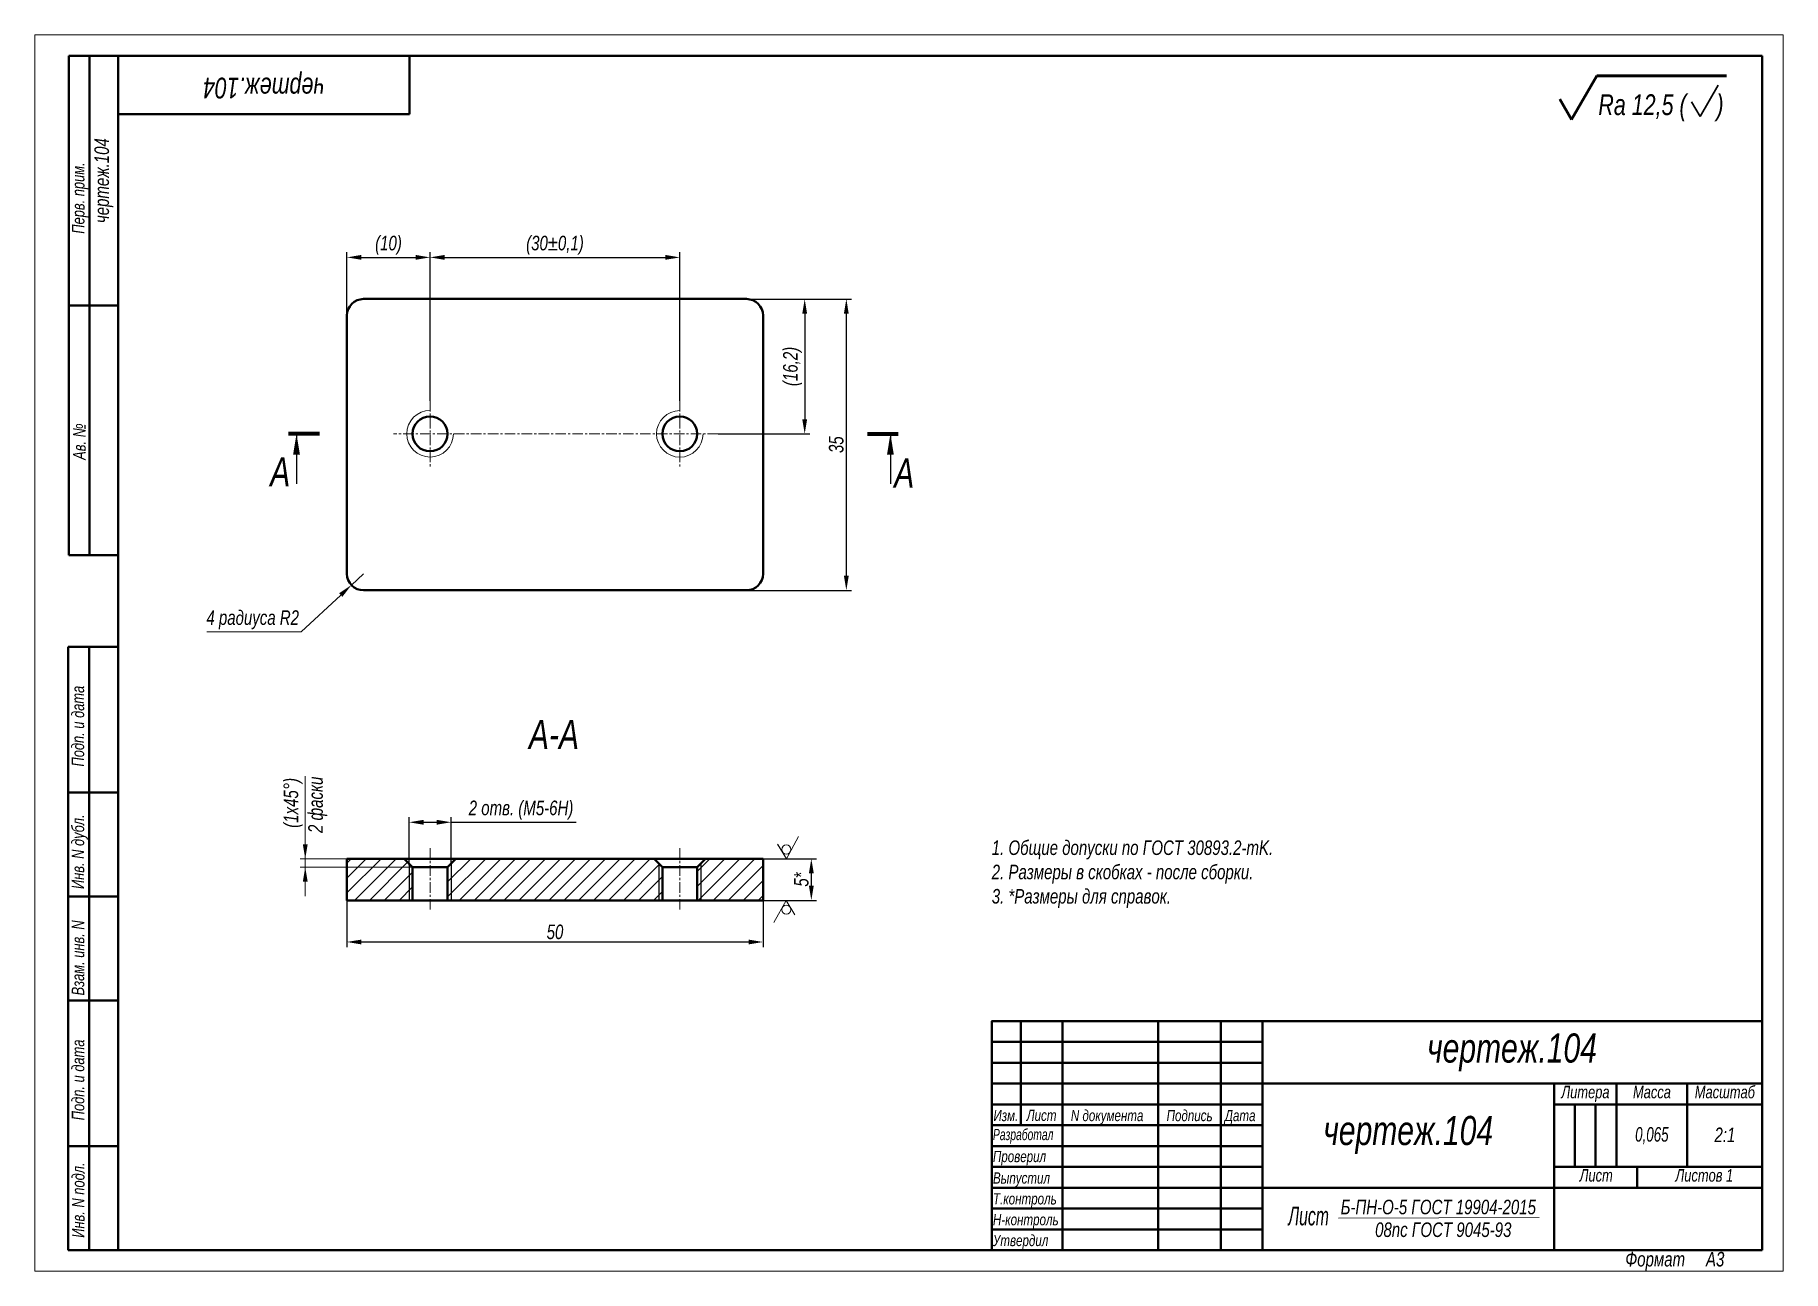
# Model space of a CAD drawing. Header units: millimetres. Extents: x 14150 to 14570, y -9150 to -8853.
import ezdxf

# ---------------------------------------------------------------- set-up
doc = ezdxf.new("R2010")
doc.units = ezdxf.units.MM
doc.linetypes.add('LT_08', pattern=[10.16, 6.35, -1.27, 1.27, -1.27])
for name, color, linetype, lineweight in [('Layer_01', 3, 'Continuous', 13), ('Layer_05', 7, 'Continuous', 40), ('Layer_08', 1, 'Continuous', 15), ('Layer_09', 6, 'Continuous', 15), ('Layer_15', 7, 'Continuous', 40), ('Layer_19', 7, 'Continuous', 50), ('Layer_20', 8, 'Continuous', 20)]:
    doc.layers.add(name, color=color, linetype=linetype, lineweight=lineweight)
doc.styles.add('Style_01', font='ARIALNI.TTF', dxfattribs={"width": 0.9, "height": 3.5})
doc.dimstyles.new('DimStyle_04', dxfattribs={"dimtxt": 3.5, "dimasz": 3.5, "dimexe": 1.25, "dimexo": 0, "dimtad": 1, "dimlfac": 0.5, "dimtxsty": 'Style_01', "dimcen": 2.5, "dimazin": 3, "dimtfac": 1, "dimtmove": 0, "dimatfit": 3})
doc.dimstyles.new('DimStyle_05', dxfattribs={"dimtxt": 3.5, "dimasz": 3.5, "dimexe": 1.25, "dimexo": 0, "dimtad": 1, "dimdec": 1, "dimlfac": 0.5, "dimtxsty": 'Style_01', "dimcen": 0, "dimazin": 3, "dimtfac": 1, "dimtdec": 1, "dimtmove": 0, "dimatfit": 3})
doc.dimstyles.new('DimStyle_18', dxfattribs={"dimtxt": 3.5, "dimasz": 3.5, "dimexe": 1, "dimexo": 0, "dimtad": 1, "dimdec": 0, "dimlfac": 0.5, "dimtxsty": 'Style_01', "dimcen": 0, "dimclrd": 256, "dimclre": 256, "dimclrt": 256, "dimazin": 3, "dimtfac": 1, "dimtdec": 0, "dimtmove": 0, "dimatfit": 3, "dimlwd": 13, "dimlwe": 13})

# ---------------------------------------------------------------- blocks, each defined once
blk = doc.blocks.new('Block_18')
at = {"layer": 'Layer_05', "linetype": 'Continuous', "lineweight": 15}
for p, q in [((0, 297.18), (0, 0.18)), ((420, 297.18), (0, 297.18)), ((420, 297.18), (420, 0.18)), ((0, 0.18), (420, 0.18))]:
    blk.add_line(p, q, dxfattribs=at)
at = {"layer": 'Layer_05', "linetype": 'Continuous'}
for p, q in [((415, 292.18), (8.12, 292.18)), ((8.12, 172.18), (8.12, 292.18)), ((13.12, 172.18), (13.12, 292.18)), ((20, 292.18), (20, 5.18)), ((90, 292.18), (90, 278.18)), ((415, 5.18), (415, 292.18)), ((20, 278.18), (90, 278.18)), ((8.12, 232.18), (20, 232.18)), ((8.12, 172.18), (20, 172.18)), ((8, 5.18), (8, 150.18)), ((8, 150.18), (20, 150.18)), ((13, 5.18), (13, 150.18)), ((8, 115.18), (20, 115.18)), ((8, 90.18), (20, 90.18)), ((8, 65.18), (20, 65.18)), ((229.88, 55.22), (294.92, 55.22)), ((229.88, 50.21), (294.92, 50.21)), ((229.88, 45.21), (294.92, 45.21)), ((369.97, 40.21), (369.97, 25.2)), ((374.97, 40.21), (374.97, 25.2)), ((8, 30.18), (20, 30.18)), ((229.88, 30.2), (294.92, 30.2)), ((229.88, 25.2), (294.92, 25.2)), ((229.88, 20.19), (294.92, 20.19)), ((229.88, 15.19), (294.92, 15.19)), ((229.88, 10.19), (294.92, 10.19)), ((8, 5.18), (20, 5.18)), ((20, 5.18), (415, 5.18)), ((415, 5.18), (230, 5.18))]:
    blk.add_line(p, q, dxfattribs=at)
for points in [[(415, 60.22), (229.88, 60.22), (229.88, 5.18)], [(236.88, 60.22), (236.88, 35.2)], [(246.89, 60.22), (246.89, 5.18)], [(269.9, 60.22), (269.9, 5.18)], [(284.91, 60.22), (284.91, 5.18)], [(294.92, 60.22), (294.92, 5.18)], [(415, 45.21), (294.92, 45.21)], [(415, 45.21), (294.92, 45.21)], [(364.97, 45.21), (364.97, 5.18)], [(379.98, 45.21), (379.98, 25.2)], [(396.99, 45.21), (396.99, 25.2)], [(396.99, 45.21), (396.99, 25.2)], [(229.88, 40.21), (294.92, 40.21)], [(364.97, 40.21), (415, 40.21)], [(229.88, 35.2), (294.92, 35.2)], [(364.97, 25.2), (415, 25.2)], [(384.98, 25.2), (384.98, 20.19)], [(294.92, 20.19), (415, 20.19)]]:
    blk.add_lwpolyline(points, dxfattribs=at)
at = {"layer": 'Layer_05', "linetype": 'Continuous', "style": 'Style_01', "width": 0.9}
for s, p in [('Перв. прим.', (11.89, 249.43)), ('Ав. №', (12.16, 195.1)), ('Подп. и дата', (11.81, 121.4)), ('Инв. N дубл.', (11.82, 91.97)), ('Взам. инв. N', (11.83, 66.4)), ('Подп. и дата', (11.85, 36.4)), ('Инв. N подл.', (11.9, 8.18))]:
    blk.add_text(s, height=3, rotation=90, dxfattribs=at).set_placement(p)
at = {"layer": 'Layer_05', "linetype": 'Continuous', "style": 'Style_01'}
for s, height, width, p in [('Литера', 3, 0.9, (366.74, 41.69)), ('Масса', 3, 0.9, (383.95, 41.69)), ('Масштаб', 3, 0.9, (398.8, 41.69)), ('Изм.', 2.7, 0.9, (230.29, 36.2)), ('Лист', 2.7, 0.9, (238.27, 36.25)), ('N документа', 2.7, 0.9, (248.89, 36.2)), ('Подпись', 2.7, 0.9, (271.9, 36.2)), ('Дата', 2.7, 0.9, (285.88, 36.2)), ('Разработал', 2.7, 0.8, (230.17, 31.64)), ('Проверил', 2.7, 0.9, (230.17, 26.36)), ('Выпустил', 2.7, 0.9, (230.17, 21.19)), ('Лист ', 3, 0.9, (371.13, 21.68)), ('Листов 1', 3, 0.9, (394.15, 21.68)), ('Т.контроль', 2.7, 0.9, (230.17, 16.19)), ('Н-контроль', 2.7, 0.9, (230.17, 11.19)), ('Утвердил', 2.7, 0.9, (230.17, 6.18))]:
    blk.add_text(s, height=height, dxfattribs=dict(at, width=width)).set_placement(p)
at = {"layer": 'Layer_05', "linetype": 'Continuous', "insert": (382.1, 4.78), "char_height": 3.5, "width": 32.9515, "attachment_point": 1, "style": 'Style_01'}
blk.add_mtext('Формат     А3', dxfattribs=at)
blk = doc.blocks.new('*D59')
at = {"layer": 'Defpoints', "color": 0, "ltscale": 0.5, "transparency": 16777216}
for p in [(14325.22, -9050.57), (14325.22, -9060.57), (14336.81, -9060.57)]:
    blk.add_point(p, dxfattribs=at)
at = {"layer": 'Layer_08', "color": 0, "lineweight": -2, "ltscale": 0.5, "transparency": 16777216}
for p, q in [((14325.22, -9050.57), (14338.06, -9050.57)), ((14336.81, -9054.07), (14336.81, -9057.07)), ((14325.22, -9060.57), (14338.06, -9060.57))]:
    blk.add_line(p, q, dxfattribs=at)
at = {"layer": 'Layer_08', "color": 0, "ltscale": 0.5, "transparency": 16777216}
for points in [[(14336.23, -9054.07), (14337.4, -9054.07), (14336.81, -9050.57)], [(14336.23, -9057.07), (14337.4, -9057.07), (14336.81, -9060.57)]]:
    blk.add_solid(points, dxfattribs=at)
at = {"layer": 'Layer_08', "color": 0, "ltscale": 0.5, "transparency": 16777216, "insert": (14334.41, -9055.57), "char_height": 3.5, "attachment_point": 5, "rotation": 90, "style": 'Style_01'}
blk.add_mtext('5*', dxfattribs=at)
blk = doc.blocks.new('*D60')
at = {"layer": 'Defpoints', "color": 0, "ltscale": 0.5, "transparency": 16777216}
for p in [(14245.22, -8906.08), (14225.22, -8939.45), (14245.22, -8940.55)]:
    blk.add_point(p, dxfattribs=at)
at = {"layer": 'Layer_08', "color": 0, "lineweight": -2, "ltscale": 0.5, "transparency": 16777216}
for p, q in [((14225.22, -8939.45), (14225.22, -8904.83)), ((14228.72, -8906.08), (14241.72, -8906.08)), ((14245.22, -8940.55), (14245.22, -8904.83))]:
    blk.add_line(p, q, dxfattribs=at)
at = {"layer": 'Layer_08', "color": 0, "ltscale": 0.5, "transparency": 16777216}
for points in [[(14228.72, -8905.49), (14228.72, -8906.66), (14225.22, -8906.08)], [(14241.72, -8905.49), (14241.72, -8906.66), (14245.22, -8906.08)]]:
    blk.add_solid(points, dxfattribs=at)
at = {"layer": 'Layer_08', "color": 0, "ltscale": 0.5, "transparency": 16777216, "insert": (14235.22, -8903.16), "char_height": 3.5, "attachment_point": 5, "style": 'Style_01'}
blk.add_mtext('(10)', dxfattribs=at)
blk = doc.blocks.new('*D61')
at = {"layer": 'Defpoints', "color": 0, "ltscale": 0.5, "transparency": 16777216}
for p in [(14305.22, -8906.08), (14245.22, -8940.55), (14305.22, -8940.57)]:
    blk.add_point(p, dxfattribs=at)
at = {"layer": 'Layer_08', "color": 0, "lineweight": -2, "ltscale": 0.5, "transparency": 16777216}
for p, q in [((14245.22, -8940.55), (14245.22, -8904.83)), ((14248.72, -8906.08), (14301.72, -8906.08)), ((14305.22, -8940.57), (14305.22, -8904.83))]:
    blk.add_line(p, q, dxfattribs=at)
at = {"layer": 'Layer_08', "color": 0, "ltscale": 0.5, "transparency": 16777216}
for points in [[(14248.72, -8905.49), (14248.72, -8906.66), (14245.22, -8906.08)], [(14301.72, -8905.49), (14301.72, -8906.66), (14305.22, -8906.08)]]:
    blk.add_solid(points, dxfattribs=at)
at = {"layer": 'Layer_08', "color": 0, "ltscale": 0.5, "transparency": 16777216, "insert": (14275.22, -8903.16), "char_height": 3.5, "attachment_point": 5, "style": 'Style_01'}
blk.add_mtext('(30%%P0,1)', dxfattribs=at)
blk = doc.blocks.new('*D62')
at = {"layer": 'Defpoints', "color": 0, "ltscale": 0.5, "transparency": 16777216}
for p in [(14225.22, -9060.57), (14325.22, -9060.57), (14325.22, -9070.57)]:
    blk.add_point(p, dxfattribs=at)
at = {"layer": 'Layer_08', "color": 0, "lineweight": -2, "ltscale": 0.5, "transparency": 16777216}
for p, q in [((14225.22, -9060.57), (14225.22, -9071.82)), ((14325.22, -9060.57), (14325.22, -9071.82)), ((14228.72, -9070.57), (14321.72, -9070.57))]:
    blk.add_line(p, q, dxfattribs=at)
at = {"layer": 'Layer_08', "color": 0, "ltscale": 0.5, "transparency": 16777216}
for points in [[(14228.72, -9069.99), (14228.72, -9071.15), (14225.22, -9070.57)], [(14321.72, -9069.99), (14321.72, -9071.15), (14325.22, -9070.57)]]:
    blk.add_solid(points, dxfattribs=at)
at = {"layer": 'Layer_08', "color": 0, "ltscale": 0.5, "transparency": 16777216, "insert": (14275.22, -9068.16), "char_height": 3.5, "attachment_point": 5, "style": 'Style_01'}
blk.add_mtext('50', dxfattribs=at)
blk = doc.blocks.new('*D63')
at = {"layer": 'Defpoints', "color": 0, "ltscale": 0.5, "transparency": 16777216}
for p in [(14313.5, -8916.08), (14314.45, -8948.48), (14335.22, -8948.48)]:
    blk.add_point(p, dxfattribs=at)
at = {"layer": 'Layer_08', "color": 0, "lineweight": -2, "ltscale": 0.5, "transparency": 16777216}
for p, q in [((14313.5, -8916.08), (14336.47, -8916.08)), ((14335.22, -8919.58), (14335.22, -8944.98)), ((14314.45, -8948.48), (14336.47, -8948.48))]:
    blk.add_line(p, q, dxfattribs=at)
at = {"layer": 'Layer_08', "color": 0, "ltscale": 0.5, "transparency": 16777216}
for points in [[(14334.64, -8919.58), (14335.8, -8919.58), (14335.22, -8916.08)], [(14334.64, -8944.98), (14335.8, -8944.98), (14335.22, -8948.48)]]:
    blk.add_solid(points, dxfattribs=at)
at = {"layer": 'Layer_08', "color": 0, "ltscale": 0.5, "transparency": 16777216, "insert": (14332.3, -8932.28), "char_height": 3.5, "attachment_point": 5, "rotation": 90, "style": 'Style_01'}
blk.add_mtext('(16,2)', dxfattribs=at)
blk = doc.blocks.new('*D64')
at = {"layer": 'Defpoints', "color": 0, "ltscale": 0.5, "transparency": 16777216}
for p in [(14313.5, -8916.08), (14314.1, -8986.08), (14345.22, -8986.08)]:
    blk.add_point(p, dxfattribs=at)
at = {"layer": 'Layer_08', "color": 0, "lineweight": -2, "ltscale": 0.5, "transparency": 16777216}
for p, q in [((14313.5, -8916.08), (14346.47, -8916.08)), ((14345.22, -8919.58), (14345.22, -8982.58)), ((14314.1, -8986.08), (14346.47, -8986.08))]:
    blk.add_line(p, q, dxfattribs=at)
at = {"layer": 'Layer_08', "color": 0, "ltscale": 0.5, "transparency": 16777216}
for points in [[(14344.64, -8919.58), (14345.8, -8919.58), (14345.22, -8916.08)], [(14344.64, -8982.58), (14345.8, -8982.58), (14345.22, -8986.08)]]:
    blk.add_solid(points, dxfattribs=at)
at = {"layer": 'Layer_08', "color": 0, "ltscale": 0.5, "transparency": 16777216, "insert": (14342.81, -8951.08), "char_height": 3.5, "attachment_point": 5, "rotation": 90, "style": 'Style_01'}
blk.add_mtext('35', dxfattribs=at)
blk = doc.blocks.new('*D65')
at = {"layer": 'Defpoints', "color": 0, "ltscale": 0.5, "transparency": 16777216}
for p in [(14229.22, -8982.08), (14226.3, -8984.81)]:
    blk.add_point(p, dxfattribs=at)
at = {"layer": 'Layer_08', "linetype": 'Continuous', "lineweight": 13, "ltscale": 0.5, "transparency": 16777216}
for p, q in [((14229.22, -8982.08), (14226.3, -8984.81)), ((14214.28, -8996.08), (14223.75, -8987.2)), ((14191.54, -8996.08), (14214.28, -8996.08))]:
    blk.add_line(p, q, dxfattribs=at)
at = {"layer": 'Layer_08', "ltscale": 0.5, "transparency": 16777216}
blk.add_solid([(14223.35, -8986.78), (14224.15, -8987.63), (14226.3, -8984.81)], dxfattribs=at)
at = {"layer": 'Layer_08', "ltscale": 0.5, "transparency": 16777216, "insert": (14202.6, -8993.16), "char_height": 3.5, "attachment_point": 5, "style": 'Style_01'}
blk.add_mtext('4 радиуса R2', dxfattribs=at)
blk = doc.blocks.new('*D66')
at = {"layer": 'Defpoints', "color": 0, "ltscale": 0.5, "transparency": 16777216}
for p in [(14250.29, -9041.8), (14240.15, -9052.11), (14250.29, -9052.11)]:
    blk.add_point(p, dxfattribs=at)
at = {"layer": 'Layer_08', "color": 0, "lineweight": -2, "ltscale": 0.5, "transparency": 16777216}
for p, q in [((14240.15, -9052.11), (14240.15, -9040.55)), ((14243.65, -9041.8), (14246.79, -9041.8)), ((14250.29, -9052.11), (14250.29, -9040.55)), ((14250.29, -9041.8), (14280.35, -9041.8))]:
    blk.add_line(p, q, dxfattribs=at)
at = {"layer": 'Layer_08', "color": 0, "ltscale": 0.5, "transparency": 16777216}
for points in [[(14243.65, -9041.22), (14243.65, -9042.39), (14240.15, -9041.8)], [(14246.79, -9041.22), (14246.79, -9042.39), (14250.29, -9041.8)]]:
    blk.add_solid(points, dxfattribs=at)
at = {"layer": 'Layer_08', "color": 0, "ltscale": 0.5, "transparency": 16777216, "insert": (14267.07, -9038.88), "char_height": 3.5, "attachment_point": 5, "style": 'Style_01'}
blk.add_mtext('2 отв. (М5-6Н)', dxfattribs=at)

msp = doc.modelspace()

# ---------------------------------------------------------------- hatches: boundary and pattern name
at = {"linetype": 'Continuous', "lineweight": 18}
h = msp.add_hatch(dxfattribs=at)
h.set_pattern_fill('ANSI31', scale=0.8, style=0)
h.paths.add_polyline_path([(14241.019, -9055.769), (14241.019, -9055.369), (14241.019, -9054.84), (14241.019, -9054.64), (14241.019, -9054.169), (14241.019, -9053.769), (14241.019, -9053.204), (14241.019, -9053.004), (14241.019, -9052.569), (14239.019, -9050.569), (14225.219, -9050.569), (14225.219, -9060.569), (14241.019, -9060.569), (14241.019, -9060.169), (14241.019, -9059.698), (14241.019, -9059.498), (14241.019, -9058.969), (14241.019, -9058.569), (14241.019, -9058.049), (14241.019, -9057.849), (14241.019, -9057.369), (14241.019, -9056.969), (14241.019, -9056.546), (14241.019, -9056.346)])
h = msp.add_hatch(dxfattribs=at)
h.set_pattern_fill('ANSI31', scale=0.8, style=0)
h.paths.add_polyline_path([(14249.777, -9052.211), (14249.419, -9052.569), (14249.419, -9052.969), (14249.419, -9053.369), (14249.419, -9053.924), (14249.419, -9054.124), (14249.419, -9054.569), (14249.419, -9054.969), (14249.419, -9055.488), (14249.419, -9055.688), (14249.419, -9056.169), (14249.419, -9056.569), (14249.419, -9057.023), (14249.419, -9057.223), (14249.419, -9057.769), (14249.419, -9058.169), (14249.419, -9058.594), (14249.419, -9058.794), (14249.419, -9059.369), (14249.419, -9059.769), (14249.419, -9060.156), (14249.419, -9060.356), (14249.419, -9060.569), (14301.019, -9060.569), (14301.019, -9060.169), (14301.019, -9059.635), (14301.019, -9059.435), (14301.019, -9058.969), (14301.019, -9058.569), (14301.019, -9057.998), (14301.019, -9057.798), (14301.019, -9057.369), (14301.019, -9056.969), (14301.019, -9056.39), (14301.019, -9056.19), (14301.019, -9055.769), (14301.019, -9055.369), (14301.019, -9054.961), (14301.019, -9054.761), (14301.019, -9054.169), (14301.019, -9053.769), (14301.019, -9053.215), (14301.019, -9053.015), (14301.019, -9052.569), (14299.019, -9050.569), (14251.419, -9050.569), (14249.926, -9052.061)])
h = msp.add_hatch(dxfattribs=at)
h.set_pattern_fill('ANSI31', scale=0.8, style=0)
h.paths.add_polyline_path([(14309.419, -9055.555), (14309.419, -9055.755), (14309.419, -9056.169), (14309.419, -9056.569), (14309.419, -9056.982), (14309.419, -9057.182), (14309.419, -9057.769), (14309.419, -9058.169), (14309.419, -9058.671), (14309.419, -9058.871), (14309.419, -9059.369), (14309.419, -9059.769), (14309.419, -9060.083), (14309.419, -9060.283), (14309.419, -9060.569), (14325.219, -9060.569), (14325.219, -9050.569), (14311.419, -9050.569), (14309.926, -9052.061), (14309.762, -9052.226), (14309.419, -9052.569), (14309.419, -9052.969), (14309.419, -9053.369), (14309.419, -9053.843), (14309.419, -9054.043), (14309.419, -9054.569), (14309.419, -9054.969)])

# ---------------------------------------------------------------- linework, layer by layer
at = {"color": 7, "linetype": 'Continuous', "lineweight": 25}
for p, q in [((14245.219, -9052.569), (14241.019, -9052.569)), ((14305.219, -9052.569), (14301.019, -9052.569))]:
    msp.add_line(p, q, dxfattribs=at)
at = {"layer": 'Layer_01', "lineweight": 13, "ltscale": 0.303109}
msp.add_line((14519.476, -8872.947), (14525.538, -8862.447), dxfattribs=at)
msp.add_line((14519.476, -8872.947), (14525.538, -8862.447), dxfattribs=at)
msp.add_line((14519.476, -8872.947), (14525.538, -8862.447), dxfattribs=at)
at = {"layer": 'Layer_01', "lineweight": 30}
for q in [(14554.663, -8864.694), (14554.663, -8864.694), (14554.663, -8864.694), (14554.663, -8864.694), (14548.312, -8868.694), (14548.312, -8868.694), (14548.312, -8868.694), (14548.312, -8868.694)]:
    msp.add_line((14550.332, -8872.194), q, dxfattribs=at)
at = {"layer": 'Layer_01', "lineweight": 13, "ltscale": 0.141451}
msp.add_line((14519.476, -8872.947), (14516.647, -8868.047), dxfattribs=at)
msp.add_line((14519.476, -8872.947), (14516.647, -8868.047), dxfattribs=at)
msp.add_line((14519.476, -8872.947), (14516.647, -8868.047), dxfattribs=at)
at = {"layer": 'Layer_01'}
msp.add_line((14463.481, -9136.948), (14511.678, -9136.763), dxfattribs=at)
at = {"layer": 'Layer_08', "linetype": 'LT_08', "ltscale": 0.4}
for p, q in [((14245.219, -8940.552), (14245.219, -8956.4)), ((14305.219, -8940.567), (14305.219, -8956.416)), ((14314.446, -8948.476), (14236.444, -8948.476)), ((14245.219, -9062.791), (14245.219, -9047.776)), ((14305.219, -9062.791), (14305.219, -9047.776))]:
    msp.add_line(p, q, dxfattribs=at)
at = {"layer": 'Layer_08', "ltscale": 0.5}
for p, q in [((14215.219, -9047.069), (14215.219, -9030.709)), ((14241.234, -9050.569), (14213.969, -9050.569)), ((14215.219, -9053.331), (14215.219, -9047.337)), ((14215.219, -9052.569), (14215.219, -9050.569)), ((14243.234, -9052.569), (14213.969, -9052.569)), ((14215.219, -9056.069), (14215.219, -9059.569))]:
    msp.add_line(p, q, dxfattribs=at)
for points in [[(14214.636, -9047.069), (14215.802, -9047.069), (14215.219, -9050.569)], [(14214.636, -9056.069), (14215.802, -9056.069), (14215.219, -9052.569)]]:
    msp.add_solid(points, dxfattribs=at)
at = {"layer": 'Layer_09', "ltscale": 0.5}
for centre in [(14245.216, -8948.464), (14305.219, -8948.476)]:
    msp.add_arc(centre, 5.6, 90, 0, dxfattribs=at)
at = {"layer": 'Layer_15', "linetype": 'Continuous'}
for p, q in [((14321.219, -8916.076), (14229.219, -8916.076)), ((14225.219, -8920.076), (14225.219, -8982.076)), ((14325.219, -8982.076), (14325.219, -8920.076)), ((14229.219, -8986.076), (14321.219, -8986.076)), ((14225.219, -9050.569), (14225.219, -9060.569)), ((14239.019, -9050.569), (14225.219, -9050.569)), ((14239.019, -9050.569), (14241.019, -9052.569)), ((14239.019, -9050.569), (14251.419, -9050.569)), ((14249.419, -9052.569), (14251.419, -9050.569)), ((14299.019, -9050.569), (14251.419, -9050.569)), ((14299.019, -9050.569), (14301.019, -9052.569)), ((14299.019, -9050.569), (14311.419, -9050.569)), ((14309.419, -9052.569), (14311.419, -9050.569)), ((14325.219, -9050.569), (14311.419, -9050.569)), ((14325.219, -9060.569), (14325.219, -9050.569)), ((14241.019, -9052.569), (14249.419, -9052.569)), ((14241.019, -9052.569), (14241.019, -9060.569)), ((14249.419, -9052.569), (14249.419, -9060.569)), ((14301.019, -9052.569), (14309.419, -9052.569)), ((14301.019, -9052.569), (14301.019, -9060.569)), ((14309.419, -9052.569), (14309.419, -9060.569)), ((14325.219, -9060.569), (14225.219, -9060.569))]:
    msp.add_line(p, q, dxfattribs=at)
at = {"layer": 'Layer_15', "linetype": 'Continuous', "lineweight": -3}
for p, q in [((14240.153, -9051.703), (14240.153, -9060.569)), ((14250.285, -9051.703), (14250.285, -9060.569)), ((14300.153, -9051.703), (14300.153, -9060.569)), ((14310.285, -9051.703), (14310.285, -9060.569))]:
    msp.add_line(p, q, dxfattribs=at)
at = {"layer": 'Layer_15', "linetype": 'Continuous'}
for centre in [(14245.219, -8948.476), (14305.219, -8948.476)]:
    msp.add_circle(centre, 4.2, dxfattribs=at)
for centre, start, end in [((14229.219, -8920.076), 90, 180), ((14321.219, -8920.076), 0, 90), ((14229.219, -8982.076), 180, 270), ((14321.219, -8982.076), 270, 0)]:
    msp.add_arc(centre, 4, start, end, dxfattribs=at)
at = {"layer": 'Layer_19', "lineweight": 50}
for p, q in [((14519.476, -8872.947), (14525.538, -8862.447)), ((14525.538, -8862.447), (14556.68, -8862.447)), ((14519.476, -8872.947), (14516.647, -8868.047))]:
    msp.add_line(p, q, dxfattribs=at)
at = {"layer": 'Layer_20', "color": 6, "lineweight": 70}
for p, q in [((14218.661, -8948.476), (14211.222, -8948.476)), ((14350.277, -8948.476), (14357.717, -8948.476))]:
    msp.add_line(p, q, dxfattribs=at)
at = {"layer": 'Layer_20', "color": 1, "lineweight": 13, "ltscale": 0.303109}
for p, q in [((14330.848, -9050.569), (14333.755, -9045.249)), ((14330.848, -9050.569), (14333.755, -9045.249)), ((14330.848, -9050.569), (14333.755, -9045.249)), ((14330.848, -9050.569), (14333.755, -9045.249)), ((14330.749, -9060.569), (14327.842, -9065.888)), ((14330.749, -9060.569), (14327.842, -9065.888)), ((14330.749, -9060.569), (14327.842, -9065.888)), ((14330.749, -9060.569), (14327.842, -9065.888))]:
    msp.add_line(p, q, dxfattribs=at)
at = {"layer": 'Layer_20', "color": 1, "lineweight": 13, "ltscale": 0.141451}
for p, q in [((14330.848, -9050.569), (14328.716, -9047.069)), ((14330.848, -9050.569), (14328.746, -9047.117)), ((14330.848, -9050.569), (14328.746, -9047.117)), ((14330.848, -9050.569), (14328.746, -9047.117)), ((14330.749, -9060.569), (14332.852, -9064.02)), ((14330.749, -9060.569), (14332.852, -9064.02)), ((14330.749, -9060.569), (14332.852, -9064.02)), ((14330.749, -9060.569), (14332.881, -9064.069))]:
    msp.add_line(p, q, dxfattribs=at)
at = {"layer": 'Layer_20', "color": 1, "lineweight": 13}
for centre in [(14330.805, -9048.34), (14330.805, -9048.34), (14330.805, -9048.34), (14330.805, -9048.34), (14330.793, -9062.798), (14330.793, -9062.798), (14330.793, -9062.798), (14330.793, -9062.798)]:
    msp.add_circle(centre, 1.098, dxfattribs=at)

# ---------------------------------------------------------------- block references
at = {"layer": 'Layer_05'}
msp.add_blockref('Block_18', (14150.281, -9149.816), dxfattribs=at)

# ---------------------------------------------------------------- texts
at = {"layer": 'Layer_01', "style": 'Style_01'}
for s, height, width, p in [('Rа 12,5 (     )', 5, 0.9, (14525.91, -8871.887)), ('2:1', 3.5, 0.9, (14553.813, -9118.652)), ('Лист', 4.5, 0.735, (14451.418, -9138.659))]:
    msp.add_text(s, height=height, dxfattribs=dict(at, width=width)).set_placement(p)
at = {"layer": 'Layer_01', "color": 5, "style": 'Style_01', "width": 0.9}
for s, p in [('А', (14206.799, -8961.098)), ('А', (14356.723, -8961.394)), ('А-А', (14268.961, -9024.21))]:
    msp.add_text(s, height=7, dxfattribs=at).set_placement(p)
at = {"layer": 'Layer_01', "attachment_point": 5, "style": 'Style_01'}
for insert, char_height, width, rotation in [((14205.281, -8864.634), 5, 70, 180), ((14166.842, -8887.634), 3.5, 60, 90)]:
    msp.add_mtext('чертеж.104', dxfattribs=dict(at, insert=insert, char_height=char_height, width=width, rotation=rotation))
at = {"layer": 'Layer_01', "insert": (14380.157, -9062.389), "char_height": 3.5, "attachment_point": 7, "style": 'Style_01'}
msp.add_mtext_dynamic_manual_height_columns('1. Общие допуски по ГОСТ 30893.2-mK.\\P2. Размеры в скобках - после сборки.\\P3. *Размеры для справок.', width=195.13822, gutter_width=17.5, heights=[-16.317], dxfattribs=at)
at = {"layer": 'Layer_01', "style": 'Style_01'}
for s, insert, char_height, width, attachment_point in [('чертеж.104', (14505.16, -9097.102), 7, 119.91898, 5), ('чертеж.104', (14480.224, -9116.917), 7, 70.04667, 5), ('{\\W0.8;0,065}', (14538.763, -9117.116), 3.5, 17.01133, 5), ('Б-ПН-О-5 ГОСТ 19904-2015 ', (14463.994, -9132.497), 3.5, 80.46037, 1), ('08пс ГОСТ 9045-93', (14472.272, -9137.952), 3.5, 80.46037, 1)]:
    msp.add_mtext(s, dxfattribs=dict(at, insert=insert, char_height=char_height, width=width, attachment_point=attachment_point))
at = {"layer": 'Layer_08', "ltscale": 0.5, "char_height": 3.5, "attachment_point": 5, "rotation": 90, "style": 'Style_01'}
for s, insert in [('(1х45%%D)', (14212.3, -9037.139)), ('2 фаски', (14218.219, -9037.605))]:
    msp.add_mtext(s, dxfattribs=dict(at, insert=insert))

# ---------------------------------------------------------------- dimensions: what is measured, and where the dimension line sits
at = {"layer": 'Layer_08', "ltscale": 0.5}
for base, p1, p2, text, picture, middle in [((14245.219, -8906.076), (14225.219, -8939.453), (14245.219, -8940.552), '(<>)', '*D60', (14235.219, -8903.156)), ((14305.219, -8906.076), (14245.219, -8940.552), (14305.219, -8940.567), '(<>%%P0,1)', '*D61', (14275.219, -8903.156)), ((14250.285, -9041.804), (14240.153, -9052.109), (14250.285, -9052.109), '2 отв. (М5-6Н)', '*D66', (14267.069, -9038.885))]:
    dim = msp.add_linear_dim(base=base, p1=p1, p2=p2, text=text, dimstyle='DimStyle_05', dxfattribs=at)
    dim.commit()
    dim.dimension.update_dxf_attribs({"geometry": picture, "text_midpoint": middle})
dim = msp.add_linear_dim(base=(14335.219, -8948.476), p1=(14313.505, -8916.076), p2=(14314.446, -8948.476), angle=90, text='(<>)', dimstyle='DimStyle_05', dxfattribs=at)
dim.commit()
dim.dimension.update_dxf_attribs({"geometry": '*D63', "text_midpoint": (14332.3, -8932.276)})
dim = msp.add_linear_dim(base=(14345.219, -8986.076), p1=(14313.505, -8916.076), p2=(14314.103, -8986.076), angle=90, dimstyle='DimStyle_05', dxfattribs=at)
dim.commit()
dim.dimension.update_dxf_attribs({"geometry": '*D64', "text_midpoint": (14342.807, -8951.076)})
dim = msp.add_radius_dim(center=(14229.219, -8982.076), mpoint=(14226.3, -8984.811), text='4 радиуса <>', dimstyle='DimStyle_18', dxfattribs=at)
dim.commit()
dim.dimension.update_dxf_attribs({"geometry": '*D65', "text_midpoint": (14202.597, -8996.076), "dimtype": 164})
dim = msp.add_linear_dim(base=(14336.813, -9060.569), p1=(14325.219, -9050.569), p2=(14325.219, -9060.569), angle=90, text='<>*', dimstyle='DimStyle_04', dxfattribs=at)
dim.commit()
dim.dimension.update_dxf_attribs({"geometry": '*D59', "text_midpoint": (14336.813, -9055.569), "dimtype": 160})
dim = msp.add_linear_dim(base=(14325.219, -9070.569), p1=(14225.219, -9060.569), p2=(14325.219, -9060.569), dimstyle='DimStyle_05', dxfattribs=at)
dim.commit()
dim.dimension.update_dxf_attribs({"geometry": '*D62', "text_midpoint": (14275.219, -9068.157)})

# ---------------------------------------------------------------- leaders
at = {"layer": 'Layer_20'}
for points in [[(14213.122, -8948.476), (14213.122, -8960.476)], [(14355.816, -8948.476), (14355.816, -8960.476)]]:
    msp.add_leader(points, dimstyle='DimStyle_05', override={"dimasz": 5, "dimclrd": 6}, dxfattribs=at)

doc.saveas('drawing.dxf')
